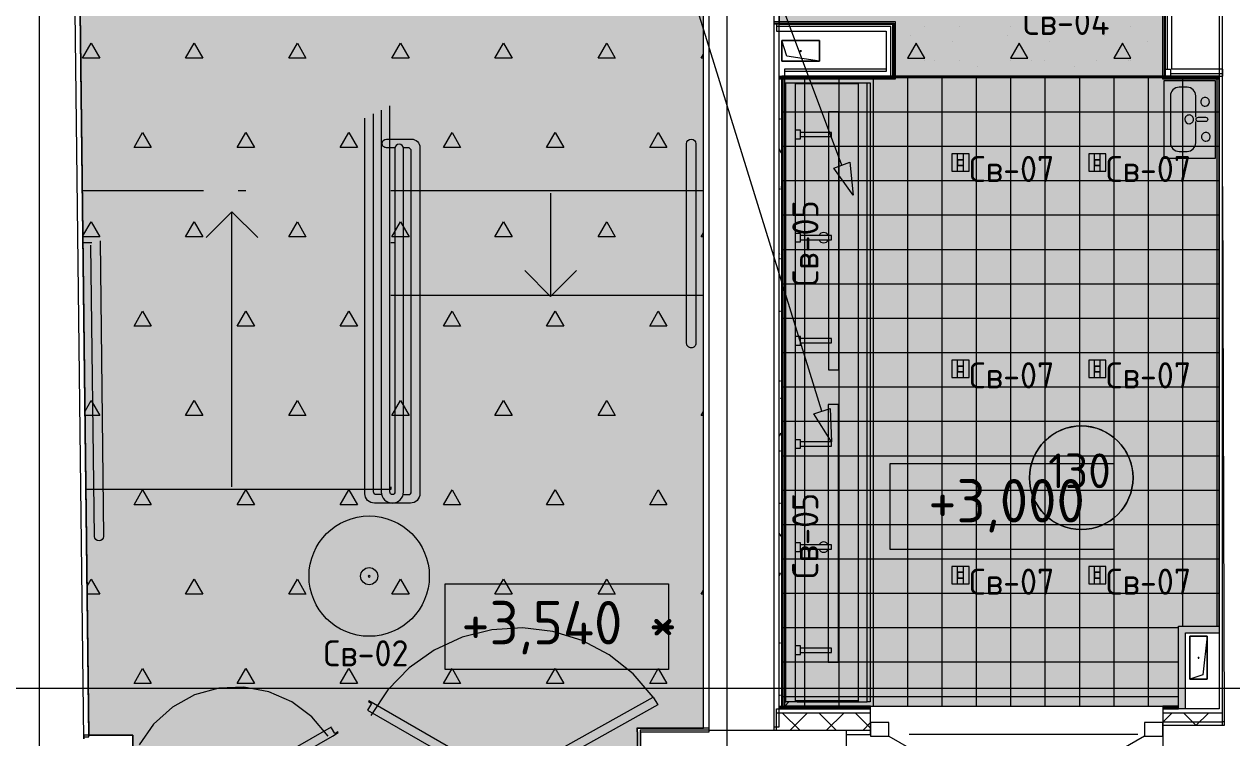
# Model space of a CAD drawing. Header units: millimetres. Extents: x -13069 to 207500, y -71366 to 56785.
# Drawn here: x 160737 to 167764, y 14634 to 18785 of the extents above; entities that cross this region are included whole.
import ezdxf

# ---------------------------------------------------------------- set-up
doc = ezdxf.new("R2010")
doc.units = ezdxf.units.MM
for name, color, linetype, true_color in [('PDF _зоны-номер помещения', 7, 'Continuous', 0xffffff), ('PDF _Ригели', 7, 'Continuous', 0x959595), ('PDF _светильники', 7, 'Continuous', 0xffffff)]:
    doc.layers.add(name, color=color, linetype=linetype, true_color=true_color)
for name, color, linetype in [('PDF _Подложка без мебели', 7, 'Continuous'), ('PDF _светильники - марка', 7, 'Continuous'), ('PDF _Текст', 7, 'Continuous')]:
    doc.layers.add(name, color=color, linetype=linetype)
doc.layers.add('PDF _Потолки', color=7, linetype='Continuous', lineweight=5, true_color=0x535353)
doc.styles.add('PDF GOST Common', font='GOST_Common.ttf')

msp = doc.modelspace()

# ---------------------------------------------------------------- hatches: boundary and pattern name
at = {"layer": 'PDF _Потолки', "true_color": 0xffffff, "transparency": 33554559}
for points in [[(164998.924, 22658.343), (164998.924, 26422.341), (165168.919, 26422.341), (165168.919, 27608.343), (167412.919, 27608.343), (167427.922, 25005.844), (167427.922, 23805.844), (167427.922, 22132.342), (167397.123, 22132.342), (167397.123, 21526.544), (167675.12, 21526.544), (167675.12, 21159.741), (168160.02, 21159.741), (168157.225, 22062.441), (170317.021, 22062.441), (170317.021, 22667.443), (170565.422, 22667.443), (168531.523, 22676.443), (168531.523, 23506.442), (167977.922, 23506.442), (167977.922, 33404.643), (173867.619, 33404.643), (173925.022, 26392.343), (173779.82, 26392.343), (173779.82, 25405.941), (173933.024, 25405.941), (173955.32, 22652.441), (171517.021, 22663.241), (171517.021, 22007.443), (173980.522, 22007.443), (173998.82, 19747.442), (173800.822, 19747.442), (173800.822, 18418.542), (174009.52, 18418.542), (168168.321, 18418.243), (168163.621, 19961.541), (168163.621, 19961.041), (167690.123, 19961.041), (167690.123, 19115.341), (167375.12, 19115.341), (167375.12, 18483.041), (165792.021, 18483.041), (165792.021, 18784.542), (165130.223, 18784.542), (165130.223, 22112.341), (165639.524, 22112.341), (165639.524, 22658.343)], [(161025.224, 22098.843), (163731.321, 22098.843), (163731.321, 21930.142), (164690.22, 21930.142), (164690.22, 14689.443), (164305.021, 14689.443), (164305.021, 14360.043), (161369.12, 14360.043), (161369.12, 14649.041), (161114.219, 14649.041)], [(165145.219, 14818.041), (165145.219, 18483.041), (167690.123, 18483.041), (167690.123, 15284.341), (167453.624, 15284.341), (167453.624, 14818.041)]]:
    msp.add_hatch(color=7, dxfattribs=at).paths.add_polyline_path(points)

# ---------------------------------------------------------------- linework, layer by layer
at = {"layer": 'PDF _зоны-номер помещения', "color": 7, "lineweight": 13}
msp.add_lwpolyline([(166887.724, 16448.043, 0.41421814), (166586.521, 16146.841, 0.4141641), (166887.724, 15845.742, 0.4141607), (167188.92, 16146.841, 0.41421474)], format="xyb", close=True, dxfattribs=at)
at = {"layer": 'PDF _зоны-номер помещения', "color": 7, "lineweight": 0}
msp.add_circle((166887.71, 16146.885), 301.21, dxfattribs=at)
at = {"layer": 'PDF _Подложка без мебели', "lineweight": 18}
for points in [[(164826.622, -7031.659, -0.41419022), (165226.622, -7431.659, -0.4141845), (164826.622, -7831.659, -0.4141845), (164426.622, -7431.659, -0.41419022), (164826.622, -7031.659), (164826.622, 46201.342)], [(160826.622, -7031.659, -0.41419022), (161226.622, -7431.659, -0.4141845), (160826.622, -7831.659, -0.4141845), (160426.622, -7431.659, -0.41419022), (160826.622, -7031.659), (160826.622, 23335.342)], [(165254.624, 18626.843, -0.34000788), (165252.72, 18629.342, 0.42053001), (165255.223, 18626.843, 0.42013606), (165257.719, 18629.342)], [(167553.721, 18244.143), (167553.721, 18367.541, 0.41414146), (167502.922, 18418.344), (167456.919, 18418.344, 0.41486208), (167406.12, 18367.541), (167406.12, 18095.342, 0.41413083), (167456.919, 18044.543), (167502.922, 18044.543, 0.41340983), (167553.721, 18095.342), (167553.721, 18218.743)], [(162814.622, 18284.143), (162814.622, 16064.141, 0.41421753), (162879.624, 15999.142, 0.41420204), (162944.621, 16064.141), (162944.621, 18061.743, 0.414), (162919.621, 18086.743, 0.4140015), (162894.621, 18061.743), (162894.621, 16064.141, -0.41487058), (162879.624, 16049.142, -0.4149376), (162864.622, 16064.141), (162864.622, 18309.143)], [(162895.121, 18066.741), (162844.621, 18066.741, -0.41551431), (162819.621, 18091.741, -0.4140015), (162844.621, 18116.741), (162989.622, 18116.741, -0.4140015), (163039.622, 18066.741), (163039.622, 16054.141, -0.41455586), (162984.623, 15999.142), (162774.62, 15999.142, -0.41451495), (162719.621, 16054.141), (162719.621, 18239.141)], [(162816.423, 16049.142), (162784.623, 16049.142, -0.4149401), (162769.621, 16064.141), (162769.621, 18264.141)], [(162989.622, 18046.743, 0.41244994), (162969.621, 18066.741), (162944.12, 18066.741)], [(162942.82, 16049.142), (162974.62, 16049.142, 0.4149376), (162989.622, 16064.141), (162989.622, 18048.342)], [(165416.423, 17555.844, 0.29394344), (165389.219, 17573.342, 0.29391399), (165362.022, 17555.844)], [(161179.124, 17524.642), (161199.62, 15805.941, -0.41415661), (161172.819, 15779.141, -0.41094817), (161146.025, 15805.642), (161125.822, 17499.041)], [(165362.022, 17530.743, 0.29439529), (165389.219, 17513.342, 0.29442433), (165416.423, 17530.743)], [(165416.423, 15755.844, 0.29394344), (165389.219, 15773.342, 0.29391398), (165362.022, 15755.844)], [(165362.022, 15730.743, 0.29439529), (165389.219, 15713.342, 0.29442433), (165416.423, 15730.743)], [(107330.522, 14923.342, -0.41418881), (106930.522, 14523.342, -0.41428191), (106530.522, 14923.342, -0.4142791), (106930.522, 15323.342, -0.414186), (107330.522, 14923.342), (174981.919, 14923.342)]]:
    msp.add_lwpolyline(points, format="xyb", dxfattribs=at)
for points in [[(164720.219, 14678.042), (165100.224, 14678.042), (165100.224, 22132.342), (165467.222, 22132.342), (165467.222, 22642.343), (165467.222, 22658.343), (165639.524, 22658.343), (165639.524, 22112.341), (165100.224, 22112.341)], [(161369.12, 14340.042), (161369.12, 14649.041), (161084.422, 14649.041), (161084.422, 14629.043), (160995.024, 22119.644), (160614.921, 22119.644), (160995.024, 22119.644), (161881.321, 22119.644)], [(161084.324, 14639.044), (161114.323, 14639.343), (161025.224, 22098.843), (160995.219, 22098.541)], [(164720.219, 22121.142), (164720.219, 14678.042), (164322.02, 14678.042), (164322.02, 14330.041)], [(164690.22, 14689.443), (164690.22, 22115.243)], [(165100.224, 14698.043), (165130.223, 14698.043), (165130.223, 22112.341)], [(167690.123, 19933.343), (167690.123, 19959.741), (167655.119, 19959.741), (167655.119, 19130.343), (167360.124, 19130.343), (167360.124, 18468.041), (167688.023, 18468.041), (167688.023, 18483.041)], [(167666.124, 19959.741), (167666.124, 19121.343), (167369.12, 19121.343), (167369.12, 18477.041), (167688.023, 18477.041)], [(167710.124, 14705.343), (167710.124, 17841.741), (167710.124, 19933.343), (167690.123, 19933.343), (167690.123, 19115.341), (167375.12, 19115.341), (167375.12, 18483.041), (167406.12, 18483.041)], [(167375.12, 18523.043), (167406.12, 18523.043), (167406.12, 18483.041), (167688.023, 18483.041), (167712.022, 18483.041), (167712.022, 18523.043), (167415.123, 18523.043), (167415.123, 19075.341), (167690.123, 19075.341), (167690.123, 14803.042), (167453.624, 14803.042)], [(167710.124, 19102.343), (167388.121, 19102.343), (167388.121, 18523.043)], [(165130.223, 18468.041), (165807.023, 18468.041), (165807.023, 18799.542), (165100.224, 18799.542)], [(165100.224, 18790.542), (165798.02, 18790.542), (165798.02, 18477.041), (165130.223, 18477.041)], [(165130.223, 18483.041), (165792.021, 18483.041), (165792.021, 18784.542), (165100.224, 18784.542)], [(165115.22, 18784.542), (165115.22, 18744.543), (165752.024, 18744.543), (165752.024, 18523.043), (165160.221, 18523.043), (165160.221, 18483.041)], [(165779.02, 18483.041), (165779.02, 18771.542), (165115.22, 18771.542)], [(165365.22, 18569.342), (165365.22, 18689.343), (165145.219, 18689.343)], [(165752.024, 18523.043), (165752.024, 18510.043), (165160.221, 18510.043)], [(167712.022, 18496.041), (167406.12, 18496.041)], [(165163.224, 18443.344), (165163.224, 18468.344), (165130.223, 18468.344)], [(165130.223, 14818.041), (165163.224, 14818.041), (165163.224, 14843.344), (165163.224, 18443.344), (165168.223, 18443.344), (165222.923, 18443.344), (165224.223, 18443.344), (165235.221, 18443.344), (165592.32, 18443.344), (165642.32, 18443.344), (165659.22, 18443.344), (165659.22, 14843.344), (165642.32, 14843.344), (165642.32, 18443.344)], [(165145.219, 14818.041), (165145.219, 18468.344)], [(165154.222, 14818.041), (165154.222, 18468.344)], [(165224.223, 14848.342), (165224.223, 14843.344), (165222.923, 14843.344), (165168.223, 14843.344), (165168.223, 18443.344)], [(165235.221, 14848.342), (165235.221, 14843.344), (165224.223, 14843.344), (165224.223, 14848.342), (165224.223, 18438.342), (165224.223, 18443.344), (165224.223, 18438.342), (165225.621, 18438.342)], [(165592.32, 18438.342), (165235.221, 18438.342), (165224.223, 18438.342)], [(165235.221, 18438.342), (165235.221, 18443.344)], [(165592.32, 14848.342), (165592.32, 18438.342), (165592.32, 18443.344)], [(165130.223, 18234.341), (165137.022, 18234.341)], [(165224.223, 18118.344), (165254.222, 18118.344), (165254.222, 18168.344), (165224.223, 18168.344)], [(165254.222, 18130.844), (165434.22, 18130.844), (165434.22, 18155.844), (165254.222, 18155.844)], [(165143.919, 18037.042), (165130.223, 18060.641)], [(161076.322, 17816.741), (161779.722, 17816.741)], [(161981.919, 17816.741), (162027.421, 17816.741)], [(162869.621, 17816.741), (164690.22, 17816.741)], [(163799.925, 17801.742), (163799.925, 17501.742), (163799.925, 17206.741)], [(165130.223, 17827.941), (165137.022, 17827.941)], [(165145.219, 17831.442), (165140.721, 17839.343)], [(167710.124, 17841.741), (167719.621, 14705.343), (167362.321, 14705.343)], [(161945.823, 17694.143), (161795.823, 17544.143)], [(161945.823, 16094.143), (161945.823, 16394.143), (161945.823, 16694.143), (161945.823, 16994.143), (161945.823, 17294.143), (161945.823, 17594.143), (161945.823, 17694.143), (162095.823, 17544.143)], [(165224.223, 17518.344), (165254.222, 17518.344), (165254.222, 17568.344), (165224.223, 17568.344)], [(161079.924, 17514.541), (161131.724, 17514.541)], [(162869.621, 17514.541), (162889.622, 17514.541)], [(165254.222, 17530.844), (165434.22, 17530.844), (165434.22, 17555.844), (165254.222, 17555.844)], [(165133.921, 17444.741), (165130.223, 17451.043)], [(165130.223, 17421.542), (165137.022, 17421.542)], [(163949.925, 17351.742), (163799.925, 17201.742), (163649.925, 17351.742)], [(164690.22, 17206.741), (162869.621, 17206.741)], [(165130.223, 17116.741), (165137.022, 17116.741)], [(165224.223, 16918.344), (165254.222, 16918.344), (165254.222, 16968.344), (165224.223, 16968.344)], [(165254.222, 16930.844), (165434.22, 16930.844), (165434.22, 16955.844), (165254.222, 16955.844)], [(165130.223, 16710.342), (165137.022, 16710.342)], [(165145.219, 16618.841), (165136.924, 16604.443)], [(165140.025, 16406.643), (165130.223, 16389.642)], [(165140.025, 16406.643), (165140.025, 16406.643)], [(165130.223, 16303.942), (165137.022, 16303.942)], [(165224.223, 16318.344), (165254.222, 16318.344), (165254.222, 16368.344), (165224.223, 16368.344)], [(165254.222, 16330.844), (165434.22, 16330.844), (165434.22, 16355.844), (165254.222, 16355.844)], [(162869.621, 16094.143), (162869.621, 16079.141), (161097.123, 16079.141)], [(165130.223, 15999.142), (165137.022, 15999.142)], [(165141.221, 15806.442), (165130.223, 15825.442)], [(165141.221, 15806.442), (165141.221, 15806.442)], [(165224.223, 15718.344), (165254.222, 15718.344), (165254.222, 15768.344), (165224.223, 15768.344)], [(165254.222, 15730.844), (165434.22, 15730.844), (165434.22, 15755.844), (165254.222, 15755.844)], [(165130.223, 15592.742), (165137.022, 15592.742)], [(165136.424, 15587.542), (165130.223, 15576.843)], [(165136.424, 15587.542), (165136.424, 15587.542)], [(164397.123, 14871.142), (164280.223, 15005.743), (164140.623, 15116.741), (163983.024, 15200.244), (163812.919, 15253.442), (163635.82, 15274.743), (163457.92, 15263.143), (163285.124, 15219.241), (163123.222, 15144.442), (162977.824, 15041.241), (162853.721, 14913.241), (162755.119, 14764.642)], [(167362.321, 14803.042), (167453.624, 14803.042), (167453.624, 15284.341), (167690.123, 15284.341)], [(165130.223, 15186.343), (165137.022, 15186.343)], [(167493.62, 14803.042), (167493.62, 15244.342), (167690.123, 15244.342)], [(167619.523, 15224.841), (167519.523, 15224.841), (167519.523, 14974.841)], [(165224.223, 15118.344), (165254.222, 15118.344), (165254.222, 15168.344), (165224.223, 15168.344)], [(165254.222, 15130.844), (165434.22, 15130.844), (165434.22, 15155.844), (165254.222, 15155.844)], [(162506.022, 14642.843), (162411.723, 14755.343), (162294.419, 14843.441), (162160.02, 14902.542), (162015.824, 14929.544), (161869.224, 14923.043), (161727.922, 14883.343), (161599.424, 14812.542), (161490.324, 14714.343), (161406.419, 14593.942)], [(165130.223, 14881.542), (165137.022, 14881.542)], [(165522.02, 14653.042), (165662.321, 14653.042), (165662.321, 14818.041), (165163.224, 14818.041), (165186.924, 14843.344)], [(165163.224, 14843.344), (165168.223, 14843.344)], [(165592.32, 14843.344), (165592.32, 14848.342), (165235.221, 14848.342), (165224.223, 14848.342), (165225.621, 14848.342)], [(165235.221, 14843.344), (165592.32, 14843.344), (165642.32, 14843.344)], [(165115.22, 14678.042), (165115.22, 14803.042), (165130.223, 14803.042), (165662.321, 14803.042)], [(165662.321, 14778.042), (165115.22, 14778.042)], [(165662.321, 14809.042), (165130.223, 14809.042)], [(165150.12, 14778.042), (165250.12, 14678.042)], [(165293.62, 14778.042), (165193.62, 14678.042)], [(165362.223, 14778.042), (165462.223, 14678.042)], [(165505.723, 14778.042), (165405.723, 14678.042)], [(165574.321, 14778.042), (165662.321, 14690.042)], [(167453.624, 14818.041), (167362.321, 14818.041), (167362.321, 14265.341)], [(167453.624, 14809.042), (167362.321, 14809.042)], [(167362.321, 14725.442), (167414.921, 14778.042)], [(167710.124, 14778.042), (167362.321, 14778.042)], [(167556.321, 14705.343), (167483.525, 14778.042)], [(167554.319, 14705.343), (167627.024, 14778.042)], [(164325.022, 14340.042), (164325.022, 14669.442), (164721.824, 14669.442), (164721.824, 14689.443), (164301.823, 14689.443), (164301.823, 14669.442), (164305.021, 14669.442), (164305.021, 14340.042)], [(165662.321, 14722.543), (165617.82, 14678.042)], [(167710.124, 14725.341), (167362.321, 14725.341)], [(167710.124, 14728.543), (167719.621, 14728.543)], [(164322.02, 14220.043), (164322.02, 14198.043), (165522.02, 14198.043), (165522.02, 14678.042), (165662.321, 14678.042)], [(165100.224, 14678.042), (165522.02, 14678.042)], [(165768.522, 14644.442), (166267.424, 14356.542)], [(167217.021, 14653.042), (165887.022, 14653.042)], [(167256.022, 14644.442), (166466.722, 14188.742)], [(167362.321, 14653.042), (167362.321, 14265.341), (167721.025, 14265.341), (167722.123, 13905.941), (167702.122, 13905.844), (167701.023, 14265.341), (167721.025, 14265.341), (167722.123, 13905.941)]]:
    msp.add_lwpolyline(points, dxfattribs=at)
for points in [[(165145.219, 18689.343), (165365.22, 18689.343), (165365.22, 18569.342), (165145.219, 18569.342)], [(165365.22, 18569.342), (165175.224, 18599.343), (165145.219, 18689.343), (165145.219, 18569.342)], [(167668.022, 18006.442), (167668.022, 18456.442), (167368.022, 18456.442), (167368.022, 18006.442)], [(167668.022, 18456.442), (167368.022, 18456.442), (167368.022, 18006.442), (167668.022, 18006.442)], [(167519.523, 14974.841), (167519.523, 15224.841), (167619.523, 15224.841), (167619.523, 14974.841)], [(167619.523, 15224.841), (167594.523, 14999.841), (167519.523, 14974.841), (167619.523, 14974.841)], [(162742.723, 14848.541), (162740.422, 14844.644), (162757.719, 14834.643), (162735.221, 14795.642), (163525.92, 14339.141), (163548.423, 14378.143), (163565.721, 14368.142), (163568.022, 14372.042)], [(164397.123, 14871.142), (164423.625, 14825.244), (163626.719, 14379.641), (163600.822, 14425.842)], [(161979.624, 14378.143), (162002.122, 14339.141), (162530.32, 14644.143), (162565.025, 14664.141), (162562.522, 14668.542), (162545.219, 14658.541), (162525.224, 14693.142), (162522.923, 14697.042), (161960.02, 14372.042), (161962.223, 14368.142)], [(165768.522, 14644.442), (165768.522, 14722.741), (165662.321, 14722.741), (165662.321, 14644.442)], [(167362.321, 14644.442), (167362.321, 14722.741), (167256.022, 14722.741), (167256.022, 14644.442)]]:
    msp.add_lwpolyline(points, close=True, dxfattribs=at)
for points in [[(167633.219, 18333.041, 0.41494466), (167607.823, 18358.441, 0.41633565), (167582.42, 18333.041, 0.41480396), (167607.823, 18307.641, 0.41341136)], [(167541.02, 18231.442, 0.41634069), (167515.623, 18256.842, 0.41484981), (167490.22, 18231.442, 0.41336238), (167515.623, 18206.042, 0.41485472)], [(167568.821, 18244.143), (167610.82, 18244.143, -0.41644955), (167623.521, 18231.442, -0.41649848), (167610.82, 18218.743), (167568.821, 18218.743, -0.41343042), (167556.12, 18231.442, -0.41338159)], [(167638.42, 18129.843, 0.41489966), (167613.023, 18155.242, 0.4162907), (167587.62, 18129.843, 0.41484968), (167613.023, 18104.443, 0.41345713)], [(164618.425, 16901.742, -0.41497695), (164591.624, 16928.442), (164591.624, 18089.941, -0.41419922), (164618.425, 18116.741, -0.41416176), (164645.219, 18089.941), (164645.219, 16928.442, -0.41493978)], [(167569.523, 15097.341, 0.41966236), (167572.02, 15099.841, 0.41986651), (167569.523, 15102.343, 0.42027827), (167567.021, 15099.841, 0.42007352)]]:
    msp.add_lwpolyline(points, format="xyb", close=True, dxfattribs=at)
msp.add_arc((167569.357, 15099.849), 2.337, 116.335453, 180.2114604, dxfattribs=at)
for points in [[(165252.72, 18629.342), (165252.72, 18630.642), (165253.819, 18631.842), (165255.223, 18631.842)], [(165252.72, 18629.342), (165252.72, 18629.742), (165252.824, 18630.142), (165253.019, 18630.541)], [(165255.223, 18631.842), (165256.62, 18631.842), (165257.719, 18630.642), (165257.719, 18629.342)], [(165255.223, 18631.842), (165256.12, 18631.842), (165256.919, 18631.341), (165257.42, 18630.541)], [(165257.719, 18629.342), (165257.719, 18628.143), (165257.023, 18627.142), (165255.925, 18626.843)], [(161199.62, 15806.243), (161199.62, 15806.143), (161199.62, 15806.042), (161199.62, 15805.941)], [(167569.523, 15097.341), (167569.12, 15097.341), (167568.62, 15097.442), (167568.321, 15097.644)], [(167569.523, 15102.343), (167570.622, 15102.343), (167571.623, 15101.544), (167571.922, 15100.442)], [(167571.922, 15099.142), (167571.623, 15098.043), (167570.622, 15097.341), (167569.523, 15097.341)]]:
    msp.add_open_spline(points, degree=3, dxfattribs=at)
at = {"layer": 'PDF _Подложка без мебели', "lineweight": 0, "transparency": 33554559}
for points in [[(167453.624, 14803.042), (167453.624, 15284.341), (167493.62, 14803.042), (167493.62, 15284.341)], [(167493.62, 15284.341), (167690.123, 15284.341), (167493.62, 15244.342), (167690.123, 15244.342)]]:
    msp.add_solid(points, dxfattribs=at)
at = {"layer": 'PDF _Потолки', "color": 7, "lineweight": 13}
for points in [[(165639.524, 22658.343), (165639.524, 22112.341), (165130.223, 22112.341), (165130.223, 18784.542), (165792.021, 18784.542), (165792.021, 18483.041), (167375.12, 18483.041), (167375.12, 19115.341), (167690.123, 19115.341), (167690.123, 19961.041), (168163.621, 19961.041), (168163.621, 19961.541), (168168.321, 18418.243), (174009.52, 18418.542), (173800.822, 18418.542), (173800.822, 19747.442), (173998.82, 19747.442), (173980.522, 22007.443), (171517.021, 22007.443), (171517.021, 22663.241)], [(164690.22, 18587.243), (164676.622, 18587.243), (164690.22, 18610.842)], [(165276.622, 18483.041), (165276.622, 14818.041)], [(165476.622, 18483.041), (165476.622, 14818.041)], [(165676.622, 18483.041), (165676.622, 14818.041)], [(165876.622, 18483.041), (165876.622, 14818.041)], [(166076.622, 18483.041), (166076.622, 14818.041)], [(166276.622, 18483.041), (166276.622, 14818.041)], [(166476.622, 18483.041), (166476.622, 14818.041)], [(166676.622, 18483.041), (166676.622, 14818.041)], [(166876.622, 18483.041), (166876.622, 14818.041)], [(167076.622, 18483.041), (167076.622, 14818.041)], [(167276.622, 18483.041), (167276.622, 14818.041)], [(167476.622, 18483.041), (167476.622, 15284.341)], [(167676.622, 18483.041), (167676.622, 15284.341)], [(167690.123, 18473.342), (165145.219, 18473.342)], [(167690.123, 18273.342), (165145.219, 18273.342)], [(167690.123, 18073.342), (165145.219, 18073.342)], [(167690.123, 17873.342), (165145.219, 17873.342)], [(167690.123, 17673.342), (165145.219, 17673.342)], [(161079.528, 17553.054), (161126.622, 17634.542), (161176.622, 17547.943), (161079.589, 17547.943)], [(164690.22, 17547.943), (164676.622, 17547.943), (164690.22, 17571.542)], [(167690.123, 17473.342), (165145.219, 17473.342)], [(167690.123, 17273.342), (165145.219, 17273.342)], [(167690.123, 17073.342), (165145.219, 17073.342)], [(167690.123, 16873.342), (165145.219, 16873.342)], [(167690.123, 16673.342), (165145.219, 16673.342)], [(161091.69, 16534.956), (161126.622, 16595.342), (161176.622, 16508.743), (161092.021, 16508.743)], [(164690.22, 16508.743), (164676.622, 16508.743), (164690.22, 16532.342)], [(167690.123, 16473.342), (165145.219, 16473.342)], [(167690.123, 16273.342), (165145.219, 16273.342)], [(167690.123, 16073.342), (165145.219, 16073.342)], [(167690.123, 15873.342), (165145.219, 15873.342)], [(167690.123, 15673.342), (165145.219, 15673.342)], [(161103.854, 15516.702), (161126.622, 15556.143), (161176.622, 15469.543), (161104.423, 15469.543)], [(164690.22, 15469.543), (164676.622, 15469.543), (164690.22, 15493.142)], [(167690.123, 15473.342), (165145.219, 15473.342)], [(167453.624, 15273.342), (165145.219, 15273.342)], [(167453.624, 15073.342), (165145.219, 15073.342)], [(167453.624, 14873.342), (165145.219, 14873.342)]]:
    msp.add_lwpolyline(points, dxfattribs=at)
for points in [[(161025.224, 22098.843), (161114.219, 14649.041), (161369.12, 14649.041), (161369.12, 14360.043), (164305.021, 14360.043), (164305.021, 14689.443), (164690.22, 14689.443), (164690.22, 21930.142), (163731.321, 21930.142), (163731.321, 22098.843)], [(161176.622, 18587.243), (161076.622, 18587.243), (161126.622, 18673.843)], [(161776.622, 18587.243), (161676.622, 18587.243), (161726.622, 18673.843)], [(162376.622, 18587.243), (162276.622, 18587.243), (162326.622, 18673.843)], [(162976.622, 18587.243), (162876.622, 18587.243), (162926.622, 18673.843)], [(163576.622, 18587.243), (163476.622, 18587.243), (163526.622, 18673.843)], [(164176.622, 18587.243), (164076.622, 18587.243), (164126.622, 18673.843)], [(165145.219, 14818.041), (167453.624, 14818.041), (167453.624, 15284.341), (167690.123, 15284.341), (167690.123, 18483.041), (165145.219, 18483.041)], [(161476.622, 18067.642), (161376.622, 18067.642), (161426.622, 18154.241)], [(162076.622, 18067.642), (161976.622, 18067.642), (162026.622, 18154.241)], [(162676.622, 18067.642), (162576.622, 18067.642), (162626.622, 18154.241)], [(163276.622, 18067.642), (163176.622, 18067.642), (163226.622, 18154.241)], [(163876.622, 18067.642), (163776.622, 18067.642), (163826.622, 18154.241)], [(164476.622, 18067.642), (164376.622, 18067.642), (164426.622, 18154.241)], [(161776.622, 17547.943), (161676.622, 17547.943), (161726.622, 17634.542)], [(162376.622, 17547.943), (162276.622, 17547.943), (162326.622, 17634.542)], [(162976.622, 17547.943), (162876.622, 17547.943), (162926.622, 17634.542)], [(163576.622, 17547.943), (163476.622, 17547.943), (163526.622, 17634.542)], [(164176.622, 17547.943), (164076.622, 17547.943), (164126.622, 17634.542)], [(161476.622, 17028.341), (161376.622, 17028.341), (161426.622, 17114.941)], [(162076.622, 17028.341), (161976.622, 17028.341), (162026.622, 17114.941)], [(162676.622, 17028.341), (162576.622, 17028.341), (162626.622, 17114.941)], [(163276.622, 17028.341), (163176.622, 17028.341), (163226.622, 17114.941)], [(163876.622, 17028.341), (163776.622, 17028.341), (163826.622, 17114.941)], [(164476.622, 17028.341), (164376.622, 17028.341), (164426.622, 17114.941)], [(161776.622, 16508.743), (161676.622, 16508.743), (161726.622, 16595.342)], [(162376.622, 16508.743), (162276.622, 16508.743), (162326.622, 16595.342)], [(162976.622, 16508.743), (162876.622, 16508.743), (162926.622, 16595.342)], [(163576.622, 16508.743), (163476.622, 16508.743), (163526.622, 16595.342)], [(164176.622, 16508.743), (164076.622, 16508.743), (164126.622, 16595.342)], [(161476.622, 15989.141), (161376.622, 15989.141), (161426.622, 16075.741)], [(162076.622, 15989.141), (161976.622, 15989.141), (162026.622, 16075.741)], [(162676.622, 15989.141), (162576.622, 15989.141), (162626.622, 16075.741)], [(163276.622, 15989.141), (163176.622, 15989.141), (163226.622, 16075.741)], [(163876.622, 15989.141), (163776.622, 15989.141), (163826.622, 16075.741)], [(164476.622, 15989.141), (164376.622, 15989.141), (164426.622, 16075.741)], [(161776.622, 15469.543), (161676.622, 15469.543), (161726.622, 15556.143)], [(162376.622, 15469.543), (162276.622, 15469.543), (162326.622, 15556.143)], [(162976.622, 15469.543), (162876.622, 15469.543), (162926.622, 15556.143)], [(163576.622, 15469.543), (163476.622, 15469.543), (163526.622, 15556.143)], [(164176.622, 15469.543), (164076.622, 15469.543), (164126.622, 15556.143)], [(161476.622, 14949.941), (161376.622, 14949.941), (161426.622, 15036.541)], [(162076.622, 14949.941), (161976.622, 14949.941), (162026.622, 15036.541)], [(162676.622, 14949.941), (162576.622, 14949.941), (162626.622, 15036.541)], [(163276.622, 14949.941), (163176.622, 14949.941), (163226.622, 15036.541)], [(163876.622, 14949.941), (163776.622, 14949.941), (163826.622, 15036.541)], [(164476.622, 14949.941), (164376.622, 14949.941), (164426.622, 15036.541)]]:
    msp.add_lwpolyline(points, close=True, dxfattribs=at)
at = {"layer": 'PDF _Потолки', "color": 161, "lineweight": 20, "true_color": 0x40a5ff}
for points in [[(165976.622, 18773.342), (165976.622, 18773.342)], [(166176.622, 18773.342), (166176.622, 18773.342)], [(166476.622, 18773.342), (166476.622, 18773.342)], [(166676.622, 18773.342), (166676.622, 18773.342)], [(166976.622, 18773.342), (166976.622, 18773.342)], [(167176.622, 18773.342), (167176.622, 18773.342)], [(165892.424, 18717.242), (165892.424, 18717.242)], [(166458.122, 18717.242), (166458.122, 18717.242)], [(167023.82, 18717.242), (167023.82, 18717.242)], [(166139.921, 18681.842), (166139.921, 18681.842)], [(166705.619, 18681.842), (166705.619, 18681.842)], [(167271.324, 18681.842), (167271.324, 18681.842)], [(165976.622, 18573.342), (165976.622, 18573.342)], [(166033.921, 18575.842), (166033.921, 18575.842)], [(166176.622, 18573.342), (166176.622, 18573.342)], [(166476.622, 18573.342), (166476.622, 18573.342)], [(166599.522, 18575.842), (166599.522, 18575.842)], [(166676.622, 18573.342), (166676.622, 18573.342)], [(166976.622, 18573.342), (166976.622, 18573.342)], [(167165.22, 18575.842), (167165.22, 18575.842)], [(167176.622, 18573.342), (167176.622, 18573.342)], [(166281.321, 18540.441), (166281.321, 18540.441)], [(166847.02, 18540.441), (166847.02, 18540.441)]]:
    msp.add_lwpolyline(points, dxfattribs=at)
for points in [[(165926.622, 18673.843), (165876.622, 18587.243), (165976.622, 18587.243)], [(166526.622, 18673.843), (166476.622, 18587.243), (166576.622, 18587.243)], [(167126.622, 18673.843), (167076.622, 18587.243), (167176.622, 18587.243)]]:
    msp.add_lwpolyline(points, close=True, dxfattribs=at)
at = {"layer": 'PDF _Ригели', "color": 7, "lineweight": 18}
for points in [[(164826.622, -2015.058), (164826.622, 46201.342)], [(160826.622, -2015.058), (160826.622, 23298.342)], [(108736.521, 14923.342), (174981.919, 14923.342)]]:
    msp.add_lwpolyline(points, dxfattribs=at)
at = {"layer": 'PDF _Ригели', "lineweight": 18}
msp.add_lwpolyline([(160826.622, 13013.742), (160826.622, 14239.044), (160826.622, 16559.143)], dxfattribs=at)
for points in [[(165776.622, 15729.443), (165776.622, 16229.443), (167076.622, 16229.443), (167076.622, 15729.443)], [(163187.022, 15030.743), (163187.022, 15530.743), (164487.022, 15530.743), (164487.022, 15030.743)]]:
    msp.add_lwpolyline(points, close=True, dxfattribs=at)
at = {"layer": 'PDF _светильники', "color": 7, "lineweight": 13}
for points in [[(165476.524, 16774.743), (165476.524, 18274.743), (165416.52, 18274.743), (165416.52, 16774.743)], [(166135.02, 17930.142), (166235.02, 17930.142), (166235.02, 18030.142), (166135.02, 18030.142)], [(166930.821, 17930.142), (167030.821, 17930.142), (167030.821, 18030.142), (166930.821, 18030.142)], [(166135.02, 16730.142), (166235.02, 16730.142), (166235.02, 16830.142), (166135.02, 16830.142)], [(166930.821, 16730.142), (167030.821, 16730.142), (167030.821, 16830.142), (166930.821, 16830.142)], [(165475.92, 15073.443), (165475.92, 16573.443), (165415.922, 16573.443), (165415.922, 15073.443)], [(166135.02, 15530.142), (166235.02, 15530.142), (166235.02, 15630.142), (166135.02, 15630.142)], [(166930.821, 15530.142), (167030.821, 15530.142), (167030.821, 15630.142), (166930.821, 15630.142)]]:
    msp.add_lwpolyline(points, close=True, dxfattribs=at)
for points in [[(166168.321, 17930.142), (166168.321, 18030.142)], [(166201.622, 17963.442), (166201.622, 17996.743), (166168.321, 17996.743), (166168.321, 17963.442), (166201.622, 17963.442), (166168.321, 17963.442)], [(166168.321, 17996.743), (166201.622, 17996.743)], [(166201.622, 17930.142), (166201.622, 18030.142)], [(166964.122, 17930.142), (166964.122, 18030.142)], [(166997.52, 17963.442), (166997.52, 17996.743), (166964.122, 17996.743), (166964.122, 17963.442), (166997.52, 17963.442), (166964.122, 17963.442)], [(166964.122, 17996.743), (166997.52, 17996.743)], [(166997.52, 17930.142), (166997.52, 18030.142)], [(166168.321, 16730.142), (166168.321, 16830.142)], [(166201.622, 16763.442), (166201.622, 16796.743), (166168.321, 16796.743), (166168.321, 16763.442), (166201.622, 16763.442), (166168.321, 16763.442)], [(166168.321, 16796.743), (166201.622, 16796.743)], [(166201.622, 16730.142), (166201.622, 16830.142)], [(166964.122, 16730.142), (166964.122, 16830.142)], [(166997.52, 16763.442), (166997.52, 16796.743), (166964.122, 16796.743), (166964.122, 16763.442), (166997.52, 16763.442), (166964.122, 16763.442)], [(166964.122, 16796.743), (166997.52, 16796.743)], [(166997.52, 16730.142), (166997.52, 16830.142)], [(166168.321, 15530.142), (166168.321, 15630.142)], [(166201.622, 15530.142), (166201.622, 15630.142)], [(166964.122, 15530.142), (166964.122, 15630.142)], [(166997.52, 15530.142), (166997.52, 15630.142)], [(166201.622, 15563.442), (166201.622, 15596.743), (166168.321, 15596.743), (166168.321, 15563.442), (166201.622, 15563.442), (166168.321, 15563.442)], [(166168.321, 15596.743), (166201.622, 15596.743)], [(166997.52, 15563.442), (166997.52, 15596.743), (166964.122, 15596.743), (166964.122, 15563.442), (166997.52, 15563.442), (166964.122, 15563.442)], [(166964.122, 15596.743), (166997.52, 15596.743)]]:
    msp.add_lwpolyline(points, dxfattribs=at)
msp.add_lwpolyline([(162744.523, 15569.543, 0.4127917), (162749.522, 15574.542, 1.00427762), (162739.622, 15574.603)], format="xyb", dxfattribs=at)
for centre, radius in [((162744.523, 15574.542), 350), ((162744.505, 15574.524), 50.018)]:
    msp.add_circle(centre, radius, dxfattribs=at)
at = {"layer": 'PDF _светильники', "color": 7, "lineweight": 0}
msp.add_circle((162744.539, 15574.564), 349.984, dxfattribs=at)
at = {"layer": 'PDF _светильники', "color": 7, "lineweight": 13}
msp.add_open_spline([(162739.524, 15574.542), (162739.524, 15571.841), (162741.819, 15569.543), (162744.523, 15569.543)], degree=3, dxfattribs=at)
at = {"layer": 'PDF _светильники', "color": 254, "lineweight": 0, "true_color": 0xccccff, "transparency": 33554559}
for points in [[(165476.524, 16774.743), (165476.524, 18274.743), (165416.52, 16774.743), (165416.52, 18274.743)], [(165475.92, 15073.443), (165475.92, 16573.443), (165415.922, 15073.443), (165415.922, 16573.443)]]:
    msp.add_solid(points, dxfattribs=at)
at = {"layer": 'PDF _светильники', "color": 5, "lineweight": 0, "transparency": 33554559}
for points in [[(166135.02, 17930.142), (166235.02, 17930.142), (166135.02, 18030.142), (166235.02, 18030.142)], [(166135.02, 17930.142), (166235.02, 17930.142), (166135.02, 18030.142), (166235.02, 18030.142)], [(166930.821, 17930.142), (167030.821, 17930.142), (166930.821, 18030.142), (167030.821, 18030.142)], [(166930.821, 17930.142), (167030.821, 17930.142), (166930.821, 18030.142), (167030.821, 18030.142)], [(166135.02, 16730.142), (166235.02, 16730.142), (166135.02, 16830.142), (166235.02, 16830.142)], [(166135.02, 16730.142), (166235.02, 16730.142), (166135.02, 16830.142), (166235.02, 16830.142)], [(166930.821, 16730.142), (167030.821, 16730.142), (166930.821, 16830.142), (167030.821, 16830.142)], [(166930.821, 16730.142), (167030.821, 16730.142), (166930.821, 16830.142), (167030.821, 16830.142)], [(166135.02, 15530.142), (166235.02, 15530.142), (166135.02, 15630.142), (166235.02, 15630.142)], [(166135.02, 15530.142), (166235.02, 15530.142), (166135.02, 15630.142), (166235.02, 15630.142)], [(166930.821, 15530.142), (167030.821, 15530.142), (166930.821, 15630.142), (167030.821, 15630.142)], [(166930.821, 15530.142), (167030.821, 15530.142), (166930.821, 15630.142), (167030.821, 15630.142)]]:
    msp.add_solid(points, dxfattribs=at)
at = {"layer": 'PDF _светильники - марка', "lineweight": 13}
for points in [[(165379.02, 16534.042), (162609.721, 25476.342), (162337.12, 25476.342), (157344.224, 25476.342)], [(165495.121, 17964.541), (162723.82, 25359.942), (162451.121, 25359.942), (157458.323, 25359.942)]]:
    msp.add_lwpolyline(points, dxfattribs=at)
for points in [[(165541.923, 17982.043), (165560.624, 17789.743), (165448.32, 17946.942)], [(165426.823, 16548.843), (165434.22, 16355.844), (165331.224, 16519.241)]]:
    msp.add_lwpolyline(points, close=True, dxfattribs=at)
at = {"layer": 'PDF _светильники - марка', "lineweight": 0, "transparency": 33554559}
for points in [[(165560.624, 17789.743), (165448.32, 17946.942), (165541.923, 17982.043)], [(165434.22, 16355.844), (165331.321, 16519.241), (165426.823, 16548.843)]]:
    msp.add_solid(points, dxfattribs=at)

# ---------------------------------------------------------------- texts
at = {"layer": 'PDF _Текст', "attachment_point": 4, "style": 'PDF GOST Common'}
for s, insert, char_height in [('Св-04', (166548.151, 18798.212), 151.5063), ('Св-07', (166234.881, 17942.724), 151.5063), ('Св-07', (167030.756, 17942.724), 151.5063), ('Св-07', (166234.881, 16742.578), 151.5063), ('Св-07', (167030.756, 16742.578), 151.5063), ('130', (166695.609, 16187.174), 202.0083), ('Св-07', (166234.881, 15542.427), 151.5063), ('Св-07', (167030.756, 15542.427), 151.5063), ('Св-02', (162479.215, 15125.8), 151.5063)]:
    msp.add_mtext(s, dxfattribs=dict(at, insert=insert, char_height=char_height))
at = {"layer": 'PDF _Текст', "char_height": 151.5063, "attachment_point": 4, "rotation": 90, "style": 'PDF GOST Common'}
for insert in [(165282.419, 17259.78), (165281.713, 15558.335)]:
    msp.add_mtext('Св-05', dxfattribs=dict(at, insert=insert))
at = {"layer": 'PDF _Текст', "color": 252, "true_color": 0x959595, "char_height": 252.5097, "attachment_point": 4, "style": 'PDF GOST Common'}
for s, insert in [('+3,000', (165997.816, 15983.85)), ('+3,540 *', (163281.084, 15274.417))]:
    msp.add_mtext(s, dxfattribs=dict(at, insert=insert))

doc.saveas('drawing.dxf')
